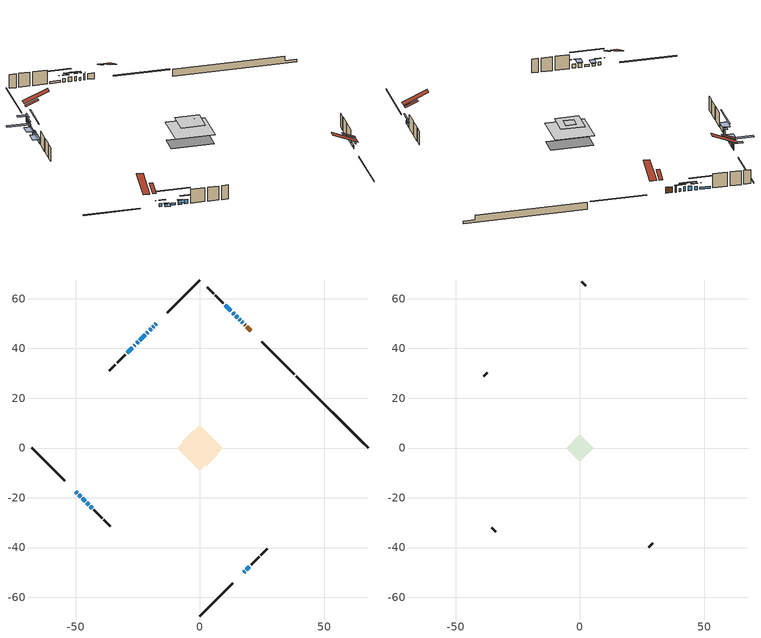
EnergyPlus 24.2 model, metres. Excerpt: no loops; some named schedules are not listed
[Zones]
conditioned space
 floor adiabatic (AdiabaticFloorConstruction): -9.14,0 0,9.14 9.14,0 0,-9.14 z3.36
 floor foundation (Slab1 construction): -7.22,2.72 -2.72,7.22 7.22,-2.72 2.72,-7.22 z-1.52
 wall outside (RimJoist1 construction): 0,-67.5 13.2,-54.3 / -67.5,0 -54.3,-13.2 / 0,67.5 -13.2,54.3 / 37.97,29.54 24.77,42.74 z0.92:1.22
 wall outside (AdiabaticWallConstruction 1): 20.4,47.1 18.88,48.63 / 18.22,49.28 17.93,49.58 z0.92:2.95
 wall outside (AdiabaticWallConstruction): -17.57,49.94 -18,49.5 z0.92:3; 17.57,-49.94 17.96,-49.54 / 17.27,50.23 16.87,50.63 z0.92:1.89; 16.22,51.28 15.82,51.68 / 15.17,52.34 14.38,53.13 / -27.16,40.34 -29.32,38.19 / -45.49,-22.02 -44.69,-22.81 / -44.04,-23.46 -43.25,-24.25 z0.92:2.39; -18.65,48.85 -19.02,48.49 / -24.77,42.74 -25.49,42.01 z0.92:2.75; -19.67,47.83 -20.28,47.22 / -49.94,-17.57 -49.33,-18.18 / 18.62,-48.89 19.84,-47.66 / 13.72,53.78 13.11,54.4 z0.92:2.04; -20.94,46.57 -21.3,46.2 / -26.14,41.36 -26.51,41 z0.92:2.24; 12.45,55.05 10.08,57.42 / -21.96,45.55 -24.11,43.39 / -48.67,-18.83 -47.88,-19.63 / -47.22,-20.28 -46.14,-21.36 z0.92:1.63
 wall outside (Wall1 construction): 20.5,-47.01 23.82,-43.68 / -42.59,-24.91 -39.27,-28.24 / -29.97,37.53 -33.3,34.2 / 9.42,58.08 6.1,61.41 z0.92:5.8
 wall outside (Wall2 construction): 24.48,-43.03 27.04,-40.47 / -38.61,-28.89 -36.05,-31.45 / -33.96,33.55 -36.51,30.99 / 5.44,62.06 2.88,64.62 z0.92:5.8
 wall foundation (FoundationWall1 construction): 38.62,28.88,-1.52 38.62,28.88,0.92 64.62,2.89,0.92 64.62,2.89,-0.65 67.5,0,-0.65 67.5,0,-1.52
 window (WindowConstruction 11): -17.57,49.94 -18,49.51 z0.92:3
 window (WindowConstruction 3): 17.57,-49.94 17.96,-49.54 z0.92:1.89
 window (WindowConstruction 4): 17.27,50.23 16.88,50.63 z0.92:1.89
 window (WindowConstruction 5): 16.22,51.29 15.82,51.68 z0.92:2.39
 window (WindowConstruction 6): 15.17,52.34 14.38,53.13 z0.92:2.39
 window (WindowConstruction 15): -18.66,48.85 -19.02,48.49 z0.92:2.75
 window (WindowConstruction 7): -19.67,47.83 -20.28,47.22 z0.92:2.04
 window (WindowConstruction 8): -49.94,-17.57 -49.33,-18.18 z0.92:2.04
 window (WindowConstruction 9): 18.62,-48.88 19.84,-47.66 z0.92:2.04
 window (WindowConstruction 12): -20.94,46.56 -21.3,46.2 z0.92:2.24
 window (WindowConstruction 10): 13.72,53.78 13.11,54.39 z0.92:2.04
 window (WindowConstruction 16): 12.45,55.05 10.08,57.42 z0.92:1.63
 window (WindowConstruction 17): -21.96,45.55 -24.11,43.39 z0.92:1.63
 window (WindowConstruction 18): -48.67,-18.83 -47.88,-19.63 z0.92:1.63
 window (WindowConstruction 19): -47.22,-20.28 -46.14,-21.36 z0.92:1.63
 window (WindowConstruction 13): -24.77,42.74 -25.49,42.02 z0.92:2.75
 window (WindowConstruction 14): -26.15,41.36 -26.51,41 z0.92:2.24
 window (WindowConstruction): -27.16,40.34 -29.32,38.19 z0.92:2.39
 window (WindowConstruction 1): -45.49,-22.02 -44.7,-22.81 z0.92:2.39
 window (WindowConstruction 2): -44.04,-23.46 -43.25,-24.25 z0.92:2.39
 door (Door): 20.4,47.1 18.88,48.63 z0.92:2.95
 door (Door 1): 18.22,49.28 17.93,49.58 z0.92:2.95
 ceiling adiabatic (AdiabaticFloorConstruction): 0,-9.14 9.14,0 0,9.14 -9.14,0 z3.36
 roof outside (Roof3 construction): 16.91,-50.59,5.8 13.93,-47.62,7.55 13.13,-48.42,7.55 16.1,-51.4,5.8; -50.59,-16.91,5.8 -47.62,-13.93,7.55 -48.42,-13.13,7.55 -51.4,-16.1,5.8; -16.91,50.59,5.8 -13.93,47.62,7.55 -13.13,48.42,7.55 -16.1,51.4,5.8; 21.06,46.45,5.8 18.08,43.47,7.55 18.88,42.66,7.55 21.86,45.64,5.8
attic - vented
 floor to conditioned space (Floor1 construction Reversed): -5.61,0 0,5.61 5.61,0 0,-5.61 z5.8
 floor to conditioned space (Floor2 construction Reversed): -2.42,0 0,2.42 2.42,0 0,-2.42 z5.8
 wall outside (Wall3 construction): 27.69,-39.81 29.26,-38.24 / -35.4,-32.11 -33.83,-33.68 / -37.17,30.33 -38.74,28.76 / 2.22,65.28 0.66,66.85 z0.92:5.8
 roof outside (Roof1 construction): 15.45,-52.06,5.8 9.58,-46.19,9.25 7.99,-47.78,9.25 13.86,-53.65,5.8; -52.06,-15.45,5.8 -46.19,-9.58,9.25 -47.78,-7.99,9.25 -53.65,-13.86,5.8; -15.45,52.06,5.8 -9.58,46.19,9.25 -7.99,47.78,9.25 -13.86,53.65,5.8; 22.52,44.98,5.8 16.65,39.12,9.25 18.24,37.53,9.25 24.11,43.4,5.8
shading: -18.21,49.29 -17.36,50.15 -19.51,52.3 -20.37,51.45 z3.3; 19.04,-48.47 16.49,-51.01 16.7,-51.22 19.25,-48.68 z3.41; 15.8,51.7 18.35,49.16 18.56,49.37 16.01,51.91 z3.41; 14.75,52.76 17.29,50.21 17.51,50.42 14.96,52.97 z3.91; 13.3,54.2 16.24,51.26 16.45,51.47 13.51,54.41 z3.91; -19.88,47.63 -17.79,49.71 -18,49.92 -20.09,47.84 z3.97; -21.14,46.36 -18.81,48.69 -19.02,48.9 -21.36,46.57 z3.26; -48.46,-19.04 -50.8,-16.71 -51.01,-16.92 -48.68,-19.25 z3.26; 20.7,-46.8 17.76,-49.75 17.97,-49.96 20.91,-47.01 z3.26; -21.51,45.99 -20.73,46.78 -26.33,52.37 -27.11,51.59 z2.54; 12.25,55.26 14.58,52.92 14.79,53.13 12.46,55.47 z3.26; 7.49,60.01 15.04,52.46 15.25,52.67 7.7,60.22 z5.29; -24.32,43.18 -21.74,45.76 -23.47,47.49 -26.05,44.91 z1.93; -47.67,-19.84 -48.88,-18.62 -50.61,-20.35 -49.39,-21.56 z1.93; -42.69,-24.81 -50.67,-16.83 -50.88,-17.04 -42.9,-25.02 z6.51; -28.94,38.56 -21.32,46.19 -21.53,46.4 -29.15,38.78 z7.63; -26.72,40.79 -25.93,41.57 -26.8,42.43 -27.58,41.65 z2.54; -29.53,37.98 -26.95,40.55 -28.68,42.28 -31.25,39.7 z2.69; -44.48,-23.02 -45.7,-21.81 -47.42,-23.53 -46.21,-24.75 z2.69; -42.17,-25.33 -45.11,-22.39 -45.33,-22.6 -42.39,-25.54 z3.91
[Building]
Building 1: Terrain=Suburbs
[Site:Location]
Quebec Intl AP_QC: Latitude {deg}=46.8; Longitude {deg}=-71.38; Time Zone {hr}=-5; Elevation {m}=74; Keep Site Location Information=Yes
[Site:GroundTemperature:Shallow]
0.0108218, -2.24938, -2.43038, -1.3578, 2.94801, 7.23376, 10.9493, 13.303, 13.5029, 11.5886, 7.96783, 3.81355
[Site:WaterMainsTemperature]
Calculation Method=Schedule; Temperature Schedule=mains temperature schedule
[Material] Roughness=Rough; Thermal Absorptance=0.9
Name | Thickness {m} | Conductivity {W/m-K} | Density {kg/m3} | Specific Heat {J/kg-K} | Solar Absorptance | Visible Absorptance
asphalt or fiberglass shingles | 0.00635 | 0.162714 | 1121.4 | 1465.45 | 0.4 | 0.4
ceiling loosefill ins | 0.254 | 0.0480833 | 16.02 | 1046.75 | 0.7 | 0.7
ceiling stud and cavity | 0.1397 | 0.182804 | 65.682 | 1177.47 | 0.7 | 0.7
ceiling stud and cavity 1 | 0.1397 | 0.184934 | 65.682 | 1177.47 | 0.7 | 0.7
concrete 4.0 in. | 0.1016 | 1.803125 | 2242.8 | 837.4 | 0.7 | 0.7
concrete 8.0 in. | 0.2032 | 1.803125 | 2242.8 | 837.4 | 0.7 | 0.7
door material | 0.04445 | 0.053851 | 512.64 | 1214.23 | 0.7 | 0.7
exterior vertical ins | 0.0633812 | 0.029427 | 32.04 | 1214.23 | 0.7 | 0.7
floor covering | 0.0127 | 0.0433444 | 54.468 | 1339.84 | 0.6 | 0.6
floor rigid ins; wall rigid ins 1 | 0.512978 | 0.029427 | 32.04 | 1214.23 | 0.7 | 0.7
floor stud and cavity | 0.1397 | 1.75129 | 37.0049 | 1207.88 | 0.7 | 0.7
furniture material conditioned space 1 | 0.1524 | 0.115458 | 640.8 | 1214.23 | 0.6 | 0.6
gypsum board | 0.0127 | 0.160291 | 801 | 837.4 | 0.6 | 0.6
gypsum board 1 | 0.0127 | 0.160291 | 801 | 837.4 | 0.7 | 0.7
osb sheathing 0.5 in. | 0.0127 | 0.115458 | 512.64 | 1214.23 | 0.7 | 0.7
osb sheathing 0.75 in. | 0.01905 | 0.115458 | 512.64 | 1214.23 | 0.7 | 0.7
osb sheathing 2.0 in. | 0.0508 | 0.115458 | 512.64 | 1214.23 | 0.7 | 0.7
rim joist rigid ins; wall rigid ins | 0.051816 | 0.029427 | 32.04 | 1214.23 | 0.7 | 0.7
rim joist stud and cavity | 0.0508 | 0.04374 | 125.044 | 1163.47 | 0.6 | 0.6
roof rigid ins | 0.103632 | 0.029427 | 32.04 | 1214.23 | 0.7 | 0.7
roof stud and cavity | 0.2032 | 0.320113 | 78.34581 | 1123.46 | 0.7 | 0.7
slab rigid ins | 0.0259096 | 0.029427 | 32.04 | 1214.23 | 0.7 | 0.7
wall stud and cavity | 0.1397 | 0.138947 | 139.0536 | 1170.24 | 0.7 | 0.7
wall stud and cavity 1 | 0.1397 | 0.147197 | 139.0536 | 1170.24 | 0.7 | 0.7
wall stud and cavity 2 | 0.0889 | 6.1454 | 50.32683 | 1063.81 | 0.6 | 0.6
wall stud and cavity 3 | 0.0889 | 0.380278 | 52.3479 | 1209.89 | 0.7 | 0.7
wall stud and cavity 4 | 0.0889 | 0.391764 | 83.0341 | 1211.67 | 0.7 | 0.7
wood siding | 0.0254 | 0.102417 | 544.68 | 1172.36 | 0.4 | 0.4
wood siding 1 | 0.00254 | 0.102417 | 544.68 | 1172.36 | 0.4 | 0.4
wood siding 2; wood siding 3; wood siding 4 | 0.0254 | 0.102417 | 544.68 | 1172.36 | 0.7 | 0.7
[WindowMaterial:SimpleGlazingSystem]
Name | U-Factor {W/m2-K} | Solar Heat Gain Coefficient
WindowMaterial | 1.839672 | 0.42
WindowMaterial 1 | 1.9061 | 0.4
WindowMaterial 2 | 2.15537 | 0.35
WindowMaterial 3 | 2.222937 | 0.33
WindowMaterial 4 | 2.03102 | 0.38
WindowMaterial 5 | 1.89759 | 0.42
WindowMaterial 6 | 2.00888 | 0.4
WindowMaterial 7 | 1.97822 | 0.41
WindowMaterial 8 | 2.22918 | 0.34
WindowMaterial 9 | 2.14117 | 0.36
[Construction]
AdiabaticFloorConstruction: floor stud and cavity, floor rigid ins, osb sheathing 0.75 in., floor covering
AdiabaticWallConstruction: wood siding 3, wall rigid ins 1, wall stud and cavity 3, gypsum board
AdiabaticWallConstruction 1: wood siding 4, wall rigid ins 1, wall stud and cavity 3, gypsum board
Door; Door 1: door material
Floor1 construction Reversed: gypsum board, ceiling stud and cavity, ceiling loosefill ins
Floor2 construction Reversed: gypsum board, ceiling stud and cavity 1, ceiling loosefill ins
FoundationWall1 construction: concrete 8.0 in., gypsum board 1
furniture construction conditioned space 1: furniture material conditioned space 1
PartitionWallConstruction: gypsum board, wall stud and cavity 4, gypsum board
RimJoist1 construction: wood siding 2, rim joist rigid ins, osb sheathing 2.0 in., rim joist stud and cavity
Roof1 construction: asphalt or fiberglass shingles
Roof3 construction: asphalt or fiberglass shingles, roof rigid ins, osb sheathing 0.75 in., roof stud and cavity, gypsum board
Slab1 construction: slab rigid ins, concrete 4.0 in.
Wall1 construction: wood siding, wall rigid ins, osb sheathing 0.5 in., wall stud and cavity, gypsum board
Wall2 construction: wood siding, wall rigid ins, osb sheathing 0.5 in., wall stud and cavity 1, gypsum board
Wall3 construction: wood siding 1, wall stud and cavity 2
WindowConstruction: WindowMaterial
WindowConstruction 1; WindowConstruction 6: WindowMaterial 1
WindowConstruction 10; WindowConstruction 7; WindowConstruction 8; WindowConstruction 9: WindowMaterial 4
WindowConstruction 11: WindowMaterial 5
WindowConstruction 12; WindowConstruction 14: WindowMaterial 6
WindowConstruction 13; WindowConstruction 15: WindowMaterial 7
WindowConstruction 16; WindowConstruction 18: WindowMaterial 8
WindowConstruction 17; WindowConstruction 19: WindowMaterial 9
WindowConstruction 2; WindowConstruction 5: WindowMaterial 2
WindowConstruction 3; WindowConstruction 4: WindowMaterial 3
[Zone] Multiplier=1; Part of Total Floor Area=Yes
Name | Volume {m3}
attic - vented | 41.3115
conditioned space | 645.9
[Space]
Name | Zone | Volume {m3}
attic - vented 1 | attic - vented | 41.3115
conditioned space 1 | conditioned space | 645.9
[ZoneInfiltration:EffectiveLeakageArea]
infil attic - vented 1: Zone or Space=attic - vented 1; Schedule=Always On Discrete; Effective Air Leakage Area {cm2}=2754.83; Stack Coefficient=0.000579577; Wind Coefficient=1.62658e-05
[ZoneMixing]
whole house fan mix: Zone or Space=attic - vented; Schedule=Always On Continuous; Design Flow Rate Calculation Method=Flow/Zone; Design Flow Rate {m3/s}=0; Source Zone or Space=conditioned space
[SurfaceProperty:ExposedFoundationPerimeter]
Slab1: Exposed Perimeter Calculation Method=TotalExposedPerimeter; Total Exposed Perimeter {m}=40.843
[InternalMass] Zone or ZoneList=conditioned space; Space or SpaceList=conditioned space 1
Name | Construction | Surface Area {m2}
furniture mass conditioned space 1 | furniture construction conditioned space 1 | 102.68
partition wall mass | PartitionWallConstruction | 256.7
[Lights]
interior lighting: Zone or ZoneList or Space or SpaceList=conditioned space 1; Schedule=interior lighting schedule; Design Level Calculation Method=LightingLevel; Lighting Level {W}=343.2; Return Air Fraction=0; Fraction Radiant=0.6; Fraction Visible=0.2; Fraction Replaceable=1
[People]
occupants: Zone or ZoneList or Space or SpaceList=conditioned space 1; Number of People Schedule=occupants schedule; Number of People Calculation Method=People; Number of People=3; Fraction Radiant=0.314171; Sensible Heat Fraction=0.56303; Activity Level Schedule=occupants activity schedule; Carbon Dioxide Generation Rate {m3/s-W}=0; Enable ASHRAE 55 Comfort Warnings=No; Mean Radiant Temperature Calculation Type=EnclosureAveraged
[ElectricEquipment] Zone or ZoneList or Space or SpaceList=conditioned space 1; Design Level Calculation Method=EquipmentLevel
Name | Schedule | Design Level {W} | Fraction Latent | Fraction Radiant | Fraction Lost
clothes dryer | clothes dryer schedule | 140.772 | 0.015 | 0.081 | 0.85
clothes washer | clothes washer schedule | 32.1985 | 0.03 | 0.162 | 0.7
cooking range | cooking range schedule | 215.147 | 0.08 | 0.432 | 0.2
dishwasher | dishwasher schedule | 66.8632 | 0.3 | 0.18 | 0.4
fridge | fridge schedule | 72.9452 | 0 | 0.6 | 0
mech vent house fan | mech vent house fan schedule | 20.8667 | 0 | 0 | 0.522764
mech vent house fan cfis | mech vent house fan cfis schedule | 0 | 0 | 0 | 0
mech vent range fan 0 | mech vent range fan 0 schedule | 57 | 0 | 0 | 1
misc plug loads | misc plug loads schedule | 494.7 | 0.045 | 0.513 | 0.1
whole house fan | Always On Discrete | 0 | 0 | 0 | 1
[OtherEquipment] Zone or ZoneList or Space or SpaceList=conditioned space 1; Design Level Calculation Method=EquipmentLevel
Name | Fuel Type | Schedule | Design Level {W} | Fraction Latent | Fraction Radiant | Fraction Lost
clothes dryer 1 | Electricity | clothes dryer schedule | 0 | 0.015 | 0.081 | 0.85
cooking range 1 | Electricity | cooking range schedule | 0 | 0.08 | 0.432 | 0.2
general water use latent | None | general water use schedule | 62.594 | 1 | 0 | 0
general water use sensible | None | general water use schedule | -61.6891 | 0 | 0.6 | 0
mech vent house fan latent load | None | Always On Discrete | 0 | 1 | 0 | 0
mech vent house fan sensible load | None | Always On Discrete | 0 | 0 | 0 | 0
water heater energy adjustment1 | Electricity | Always On Discrete | 0.01 | 0 | 0 | 1
[ZoneInfiltration:DesignFlowRate] Zone or ZoneList or Space or SpaceList=conditioned space 1; Schedule=Always On Discrete; Design Flow Rate Calculation Method=Flow/Zone; Design Flow Rate {m3/s}=0
infil flow; natural vent flow; whole house fan flow
[Foundation:Kiva]
Foundation Kiva 1: Initial Indoor Air Temperature {C}=18; Wall Height Above Grade {m}=0.919978; Wall Depth Below Slab {m}=0.2032; Custom Block Material Name 1=exterior vertical ins; Custom Block Depth 1 {m}=2.43998; Custom Block X Position 1 {m}=0.2159; Custom Block Z Position 1 {m}=0
[Foundation:Kiva:Settings]
Soil Conductivity {W/m-K}=0.849921; Soil Density {kg/m3}=1842.3; Soil Specific Heat {J/kg-K}=418.7; Ground Solar Absorptivity=0.9; Ground Thermal Absorptivity=0.9; Ground Surface Roughness {m}=0.03; Far-Field Width {m}=40; Deep-Ground Boundary Condition=ZeroFlux; Deep-Ground Depth {m}=40; Minimum Cell Dimension {m}=0.2; Maximum Cell Growth Coefficient=3; Simulation Timestep=Timestep
[Exterior:Lights]
exterior lighting: Schedule=exterior lighting schedule; Design Level {W}=75.6
[Schedule:Constant]
Name | Hourly Value
Always On Continuous; mech vent house fan schedule; mech vent house fan cfis schedule; Always On Discrete | 1
occupants activity schedule | 117.228
fridge schedule | 0
[Schedule:Week:Daily]
interior lighting schedule Week Rule - Jan1-Jan27: interior lighting schedule day, interior lighting schedule day, interior lighting schedule day, interior lighting schedule day, interior lighting schedule day, interior lighting schedule day, interior lighting schedule day, interior lighting schedule default day, interior lighting schedule default day, interior lighting schedule default day, interior lighting schedule default day, interior lighting schedule default day
interior lighting schedule Week Rule - Jan28-Feb3: interior lighting schedule day, interior lighting schedule day, interior lighting schedule day, interior lighting schedule day, interior lighting schedule day 1, interior lighting schedule day 1, interior lighting schedule day 1, interior lighting schedule default day, interior lighting schedule default day, interior lighting schedule default day, interior lighting schedule default day, interior lighting schedule default day
interior lighting schedule Week Rule - Feb4-Feb24: interior lighting schedule day 1, interior lighting schedule day 1, interior lighting schedule day 1, interior lighting schedule day 1, interior lighting schedule day 1, interior lighting schedule day 1, interior lighting schedule day 1, interior lighting schedule default day, interior lighting schedule default day, interior lighting schedule default day, interior lighting schedule default day, interior lighting schedule default day
interior lighting schedule Week Rule - Feb25-Mar3: interior lighting schedule day 1, interior lighting schedule day 1, interior lighting schedule day 1, interior lighting schedule day 1, interior lighting schedule day 2, interior lighting schedule day 2, interior lighting schedule day 2, interior lighting schedule default day, interior lighting schedule default day, interior lighting schedule default day, interior lighting schedule default day, interior lighting schedule default day
interior lighting schedule Week Rule - Mar4-Mar31: interior lighting schedule day 2, interior lighting schedule day 2, interior lighting schedule day 2, interior lighting schedule day 2, interior lighting schedule day 2, interior lighting schedule day 2, interior lighting schedule day 2, interior lighting schedule default day, interior lighting schedule default day, interior lighting schedule default day, interior lighting schedule default day, interior lighting schedule default day
interior lighting schedule Week Rule - Apr1-Apr28: interior lighting schedule day 3, interior lighting schedule day 3, interior lighting schedule day 3, interior lighting schedule day 3, interior lighting schedule day 3, interior lighting schedule day 3, interior lighting schedule day 3, interior lighting schedule default day, interior lighting schedule default day, interior lighting schedule default day, interior lighting schedule default day, interior lighting schedule default day
interior lighting schedule Week Rule - Apr29-May5: interior lighting schedule day 3, interior lighting schedule day 3, interior lighting schedule day 4, interior lighting schedule day 4, interior lighting schedule day 4, interior lighting schedule day 4, interior lighting schedule day 4, interior lighting schedule default day, interior lighting schedule default day, interior lighting schedule default day, interior lighting schedule default day, interior lighting schedule default day
interior lighting schedule Week Rule - May6-May26: interior lighting schedule day 4, interior lighting schedule day 4, interior lighting schedule day 4, interior lighting schedule day 4, interior lighting schedule day 4, interior lighting schedule day 4, interior lighting schedule day 4, interior lighting schedule default day, interior lighting schedule default day, interior lighting schedule default day, interior lighting schedule default day, interior lighting schedule default day
interior lighting schedule Week Rule - May27-Jun2: interior lighting schedule day 4, interior lighting schedule day 4, interior lighting schedule day 4, interior lighting schedule day 4, interior lighting schedule day 4, interior lighting schedule day 5, interior lighting schedule day 5, interior lighting schedule default day, interior lighting schedule default day, interior lighting schedule default day, interior lighting schedule default day, interior lighting schedule default day
interior lighting schedule Week Rule - Jun3-Jun30: interior lighting schedule day 5, interior lighting schedule day 5, interior lighting schedule day 5, interior lighting schedule day 5, interior lighting schedule day 5, interior lighting schedule day 5, interior lighting schedule day 5, interior lighting schedule default day, interior lighting schedule default day, interior lighting schedule default day, interior lighting schedule default day, interior lighting schedule default day
interior lighting schedule Week Rule - Jul1-Jul28: interior lighting schedule day 6, interior lighting schedule day 6, interior lighting schedule day 6, interior lighting schedule day 6, interior lighting schedule day 6, interior lighting schedule day 6, interior lighting schedule day 6, interior lighting schedule default day, interior lighting schedule default day, interior lighting schedule default day, interior lighting schedule default day, interior lighting schedule default day
interior lighting schedule Week Rule - Jul29-Aug4: interior lighting schedule day 6, interior lighting schedule day 6, interior lighting schedule day 6, interior lighting schedule day 7, interior lighting schedule day 7, interior lighting schedule day 7, interior lighting schedule day 7, interior lighting schedule default day, interior lighting schedule default day, interior lighting schedule default day, interior lighting schedule default day, interior lighting schedule default day
interior lighting schedule Week Rule - Aug5-Aug25: interior lighting schedule day 7, interior lighting schedule day 7, interior lighting schedule day 7, interior lighting schedule day 7, interior lighting schedule day 7, interior lighting schedule day 7, interior lighting schedule day 7, interior lighting schedule default day, interior lighting schedule default day, interior lighting schedule default day, interior lighting schedule default day, interior lighting schedule default day
interior lighting schedule Week Rule - Aug26-Sep1: interior lighting schedule day 7, interior lighting schedule day 7, interior lighting schedule day 7, interior lighting schedule day 7, interior lighting schedule day 7, interior lighting schedule day 7, interior lighting schedule day 8, interior lighting schedule default day, interior lighting schedule default day, interior lighting schedule default day, interior lighting schedule default day, interior lighting schedule default day
interior lighting schedule Week Rule - Sep2-Sep29: interior lighting schedule day 8, interior lighting schedule day 8, interior lighting schedule day 8, interior lighting schedule day 8, interior lighting schedule day 8, interior lighting schedule day 8, interior lighting schedule day 8, interior lighting schedule default day, interior lighting schedule default day, interior lighting schedule default day, interior lighting schedule default day, interior lighting schedule default day
interior lighting schedule Week Rule - Sep30-Oct6: interior lighting schedule day 8, interior lighting schedule day 9, interior lighting schedule day 9, interior lighting schedule day 9, interior lighting schedule day 9, interior lighting schedule day 9, interior lighting schedule day 9, interior lighting schedule default day, interior lighting schedule default day, interior lighting schedule default day, interior lighting schedule default day, interior lighting schedule default day
interior lighting schedule Week Rule - Oct7-Oct27: interior lighting schedule day 9, interior lighting schedule day 9, interior lighting schedule day 9, interior lighting schedule day 9, interior lighting schedule day 9, interior lighting schedule day 9, interior lighting schedule day 9, interior lighting schedule default day, interior lighting schedule default day, interior lighting schedule default day, interior lighting schedule default day, interior lighting schedule default day
interior lighting schedule Week Rule - Oct28-Nov3: interior lighting schedule day 9, interior lighting schedule day 9, interior lighting schedule day 9, interior lighting schedule day 9, interior lighting schedule day 10, interior lighting schedule day 10, interior lighting schedule day 10, interior lighting schedule default day, interior lighting schedule default day, interior lighting schedule default day, interior lighting schedule default day, interior lighting schedule default day
interior lighting schedule Week Rule - Nov4-Nov24: interior lighting schedule day 10, interior lighting schedule day 10, interior lighting schedule day 10, interior lighting schedule day 10, interior lighting schedule day 10, interior lighting schedule day 10, interior lighting schedule day 10, interior lighting schedule default day, interior lighting schedule default day, interior lighting schedule default day, interior lighting schedule default day, interior lighting schedule default day
interior lighting schedule Week Rule - Nov25-Dec1: interior lighting schedule day 10, interior lighting schedule day 10, interior lighting schedule day 10, interior lighting schedule day 10, interior lighting schedule day 10, interior lighting schedule day 10, interior lighting schedule day 11, interior lighting schedule default day, interior lighting schedule default day, interior lighting schedule default day, interior lighting schedule default day, interior lighting schedule default day
interior lighting schedule Week Rule - Dec2-Dec31: interior lighting schedule day 11, interior lighting schedule day 11, interior lighting schedule day 11, interior lighting schedule day 11, interior lighting schedule day 11, interior lighting schedule day 11, interior lighting schedule day 11, interior lighting schedule default day, interior lighting schedule default day, interior lighting schedule default day, interior lighting schedule default day, interior lighting schedule default day
occupants schedule Week Rule - Jan1-Dec31: occupants schedule day, occupants schedule day, occupants schedule day, occupants schedule day, occupants schedule day, occupants schedule day, occupants schedule day, occupants schedule default day, occupants schedule default day, occupants schedule default day, occupants schedule default day, occupants schedule default day
clothes dryer schedule Week Rule - Jan1-Dec31: clothes dryer schedule day, clothes dryer schedule day, clothes dryer schedule day, clothes dryer schedule day, clothes dryer schedule day, clothes dryer schedule day, clothes dryer schedule day, clothes dryer schedule default day, clothes dryer schedule default day, clothes dryer schedule default day, clothes dryer schedule default day, clothes dryer schedule default day
clothes washer schedule Week Rule - Jan1-Dec31: clothes washer schedule day, clothes washer schedule day, clothes washer schedule day, clothes washer schedule day, clothes washer schedule day, clothes washer schedule day, clothes washer schedule day, clothes washer schedule default day, clothes washer schedule default day, clothes washer schedule default day, clothes washer schedule default day, clothes washer schedule default day
cooking range schedule Week Rule - Jan1-Dec31: cooking range schedule day, cooking range schedule day, cooking range schedule day, cooking range schedule day, cooking range schedule day, cooking range schedule day, cooking range schedule day, cooking range schedule default day, cooking range schedule default day, cooking range schedule default day, cooking range schedule default day, cooking range schedule default day
dishwasher schedule Week Rule - Jan1-Dec31: dishwasher schedule day, dishwasher schedule day, dishwasher schedule day, dishwasher schedule day, dishwasher schedule day, dishwasher schedule day, dishwasher schedule day, dishwasher schedule default day, dishwasher schedule default day, dishwasher schedule default day, dishwasher schedule default day, dishwasher schedule default day
mech vent range fan 0 schedule Week Rule - Jan1-Dec31: mech vent range fan 0 schedule day, mech vent range fan 0 schedule day, mech vent range fan 0 schedule day, mech vent range fan 0 schedule day, mech vent range fan 0 schedule day, mech vent range fan 0 schedule day, mech vent range fan 0 schedule day, mech vent range fan 0 schedule default day, mech vent range fan 0 schedule default day, mech vent range fan 0 schedule default day, mech vent range fan 0 schedule default day, mech vent range fan 0 schedule default day
misc plug loads schedule Week Rule - Jan1-Dec31: misc plug loads schedule day, misc plug loads schedule day, misc plug loads schedule day, misc plug loads schedule day, misc plug loads schedule day, misc plug loads schedule day, misc plug loads schedule day, misc plug loads schedule default day, misc plug loads schedule default day, misc plug loads schedule default day, misc plug loads schedule default day, misc plug loads schedule default day
general water use schedule Week Rule - Jan1-Dec31: general water use schedule day, general water use schedule day, general water use schedule day, general water use schedule day, general water use schedule day, general water use schedule day, general water use schedule day, general water use schedule default day, general water use schedule default day, general water use schedule default day, general water use schedule default day, general water use schedule default day
exterior lighting schedule Week Rule - Jan1-Jan27: exterior lighting schedule day, exterior lighting schedule day, exterior lighting schedule day, exterior lighting schedule day, exterior lighting schedule day, exterior lighting schedule day, exterior lighting schedule day, exterior lighting schedule default day, exterior lighting schedule default day, exterior lighting schedule default day, exterior lighting schedule default day, exterior lighting schedule default day
exterior lighting schedule Week Rule - Jan28-Feb3: exterior lighting schedule day, exterior lighting schedule day, exterior lighting schedule day, exterior lighting schedule day, exterior lighting schedule day 1, exterior lighting schedule day 1, exterior lighting schedule day 1, exterior lighting schedule default day, exterior lighting schedule default day, exterior lighting schedule default day, exterior lighting schedule default day, exterior lighting schedule default day
exterior lighting schedule Week Rule - Feb4-Feb24: exterior lighting schedule day 1, exterior lighting schedule day 1, exterior lighting schedule day 1, exterior lighting schedule day 1, exterior lighting schedule day 1, exterior lighting schedule day 1, exterior lighting schedule day 1, exterior lighting schedule default day, exterior lighting schedule default day, exterior lighting schedule default day, exterior lighting schedule default day, exterior lighting schedule default day
exterior lighting schedule Week Rule - Feb25-Mar3: exterior lighting schedule day 1, exterior lighting schedule day 1, exterior lighting schedule day 1, exterior lighting schedule day 1, exterior lighting schedule day 2, exterior lighting schedule day 2, exterior lighting schedule day 2, exterior lighting schedule default day, exterior lighting schedule default day, exterior lighting schedule default day, exterior lighting schedule default day, exterior lighting schedule default day
exterior lighting schedule Week Rule - Mar4-Mar31: exterior lighting schedule day 2, exterior lighting schedule day 2, exterior lighting schedule day 2, exterior lighting schedule day 2, exterior lighting schedule day 2, exterior lighting schedule day 2, exterior lighting schedule day 2, exterior lighting schedule default day, exterior lighting schedule default day, exterior lighting schedule default day, exterior lighting schedule default day, exterior lighting schedule default day
exterior lighting schedule Week Rule - Apr1-Apr28: exterior lighting schedule day 3, exterior lighting schedule day 3, exterior lighting schedule day 3, exterior lighting schedule day 3, exterior lighting schedule day 3, exterior lighting schedule day 3, exterior lighting schedule day 3, exterior lighting schedule default day, exterior lighting schedule default day, exterior lighting schedule default day, exterior lighting schedule default day, exterior lighting schedule default day
exterior lighting schedule Week Rule - Apr29-May5: exterior lighting schedule day 3, exterior lighting schedule day 3, exterior lighting schedule day 4, exterior lighting schedule day 4, exterior lighting schedule day 4, exterior lighting schedule day 4, exterior lighting schedule day 4, exterior lighting schedule default day, exterior lighting schedule default day, exterior lighting schedule default day, exterior lighting schedule default day, exterior lighting schedule default day
exterior lighting schedule Week Rule - May6-May26: exterior lighting schedule day 4, exterior lighting schedule day 4, exterior lighting schedule day 4, exterior lighting schedule day 4, exterior lighting schedule day 4, exterior lighting schedule day 4, exterior lighting schedule day 4, exterior lighting schedule default day, exterior lighting schedule default day, exterior lighting schedule default day, exterior lighting schedule default day, exterior lighting schedule default day
exterior lighting schedule Week Rule - May27-Jun2: exterior lighting schedule day 4, exterior lighting schedule day 4, exterior lighting schedule day 4, exterior lighting schedule day 4, exterior lighting schedule day 4, exterior lighting schedule day 5, exterior lighting schedule day 5, exterior lighting schedule default day, exterior lighting schedule default day, exterior lighting schedule default day, exterior lighting schedule default day, exterior lighting schedule default day
exterior lighting schedule Week Rule - Jun3-Jun30: exterior lighting schedule day 5, exterior lighting schedule day 5, exterior lighting schedule day 5, exterior lighting schedule day 5, exterior lighting schedule day 5, exterior lighting schedule day 5, exterior lighting schedule day 5, exterior lighting schedule default day, exterior lighting schedule default day, exterior lighting schedule default day, exterior lighting schedule default day, exterior lighting schedule default day
exterior lighting schedule Week Rule - Jul1-Jul28: exterior lighting schedule day 6, exterior lighting schedule day 6, exterior lighting schedule day 6, exterior lighting schedule day 6, exterior lighting schedule day 6, exterior lighting schedule day 6, exterior lighting schedule day 6, exterior lighting schedule default day, exterior lighting schedule default day, exterior lighting schedule default day, exterior lighting schedule default day, exterior lighting schedule default day
[Schedule:Year]
interior lighting schedule: interior lighting schedule Week Rule - Jan1-Jan27, 1, 1, 1, 27, interior lighting schedule Week Rule - Jan28-Feb3, 1, 28, 2, 3, interior lighting schedule Week Rule - Feb4-Feb24, 2, 4, 2, 24, interior lighting schedule Week Rule - Feb25-Mar3, 2, 25, 3, 3, interior lighting schedule Week Rule - Mar4-Mar31, 3, 4, 3, 31, interior lighting schedule Week Rule - Apr1-Apr28, 4, 1, 4, 28, interior lighting schedule Week Rule - Apr29-May5, 4, 29, 5, 5, interior lighting schedule Week Rule - May6-May26, 5, 6, 5, 26, interior lighting schedule Week Rule - May27-Jun2, 5, 27, 6, 2, interior lighting schedule Week Rule - Jun3-Jun30, 6, 3, 6, 30, interior lighting schedule Week Rule - Jul1-Jul28, 7, 1, 7, 28, interior lighting schedule Week Rule - Jul29-Aug4, 7, 29, 8, 4, interior lighting schedule Week Rule - Aug5-Aug25, 8, 5, 8, 25, interior lighting schedule Week Rule - Aug26-Sep1, 8, 26, 9, 1, interior lighting schedule Week Rule - Sep2-Sep29, 9, 2, 9, 29, interior lighting schedule Week Rule - Sep30-Oct6, 9, 30, 10, 6, interior lighting schedule Week Rule - Oct7-Oct27, 10, 7, 10, 27, interior lighting schedule Week Rule - Oct28-Nov3, 10, 28, 11, 3, interior lighting schedule Week Rule - Nov4-Nov24, 11, 4, 11, 24, interior lighting schedule Week Rule - Nov25-Dec1, 11, 25, 12, 1, interior lighting schedule Week Rule - Dec2-Dec31, 12, 2, 12, 31
occupants schedule: occupants schedule Week Rule - Jan1-Dec31, 1, 1, 12, 31
clothes dryer schedule: clothes dryer schedule Week Rule - Jan1-Dec31, 1, 1, 12, 31
clothes washer schedule: clothes washer schedule Week Rule - Jan1-Dec31, 1, 1, 12, 31
cooking range schedule: cooking range schedule Week Rule - Jan1-Dec31, 1, 1, 12, 31
dishwasher schedule: dishwasher schedule Week Rule - Jan1-Dec31, 1, 1, 12, 31
mech vent range fan 0 schedule: mech vent range fan 0 schedule Week Rule - Jan1-Dec31, 1, 1, 12, 31
misc plug loads schedule: misc plug loads schedule Week Rule - Jan1-Dec31, 1, 1, 12, 31
general water use schedule: general water use schedule Week Rule - Jan1-Dec31, 1, 1, 12, 31
exterior lighting schedule: exterior lighting schedule Week Rule - Jan1-Jan27, 1, 1, 1, 27, exterior lighting schedule Week Rule - Jan28-Feb3, 1, 28, 2, 3, exterior lighting schedule Week Rule - Feb4-Feb24, 2, 4, 2, 24, exterior lighting schedule Week Rule - Feb25-Mar3, 2, 25, 3, 3, exterior lighting schedule Week Rule - Mar4-Mar31, 3, 4, 3, 31, exterior lighting schedule Week Rule - Apr1-Apr28, 4, 1, 4, 28, exterior lighting schedule Week Rule - Apr29-May5, 4, 29, 5, 5, exterior lighting schedule Week Rule - May6-May26, 5, 6, 5, 26, exterior lighting schedule Week Rule - May27-Jun2, 5, 27, 6, 2, exterior lighting schedule Week Rule - Jun3-Jun30, 6, 3, 6, 30, exterior lighting schedule Week Rule - Jul1-Jul28, 7, 1, 7, 28, exterior lighting schedule Week Rule - Jul29-Aug4, 7, 29, 8, 4, exterior lighting schedule Week Rule - Aug5-Aug25, 8, 5, 8, 25, exterior lighting schedule Week Rule - Aug26-Sep1, 8, 26, 9, 1, exterior lighting schedule Week Rule - Sep2-Sep29, 9, 2, 9, 29, exterior lighting schedule Week Rule - Sep30-Oct6, 9, 30, 10, 6, exterior lighting schedule Week Rule - Oct7-Oct27, 10, 7, 10, 27, exterior lighting schedule Week Rule - Oct28-Nov3, 10, 28, 11, 3, exterior lighting schedule Week Rule - Nov4-Nov24, 11, 4, 11, 24, exterior lighting schedule Week Rule - Nov25-Dec1, 11, 25, 12, 1, exterior lighting schedule Week Rule - Dec2-Dec31, 12, 2, 12, 31
[Schedule:Compact]
mains temperature schedule: Through: 01/01, For: AllDays, Until: 24:00, 5.175, Through: 01/02, For: AllDays, Until: 24:00, 5.10167, Through: 01/03, For: AllDays, Until: 24:00, 5.02889, Through: 01/04, For: AllDays, Until: 24:00, 4.95778, Through: 01/05, For: AllDays, Until: 24:00, 4.88778, Through: 01/06, For: AllDays, Until: 24:00, 4.81833, Through: 01/07, For: AllDays, Until: 24:00, 4.75056, Through: 01/08, For: AllDays, Until: 24:00, 4.68389, Through: 01/09, For: AllDays, Until: 24:00, 4.61833, Through: 01/10, For: AllDays, Until: 24:00, 4.55389, Through: 01/11, For: AllDays, Until: 24:00, 4.49056, Through: 01/12, For: AllDays, Until: 24:00, 4.42889, Through: 01/13, For: AllDays, Until: 24:00, 4.36778, Through: 01/14, For: AllDays, Until: 24:00, 4.30889, Through: 01/15, For: AllDays, Until: 24:00, 4.25056, Through: 01/16, For: AllDays, Until: 24:00, 4.19389, Through: 01/17, For: AllDays, Until: 24:00, 4.13833, Through: 01/18, For: AllDays, Until: 24:00, 4.08444, Through: 01/19, For: AllDays, Until: 24:00, 4.03167, Through: 01/20, For: AllDays, Until: 24:00, 3.98056, Through: 01/21, For: AllDays, Until: 24:00, 3.93056, Through: 01/22, For: AllDays, Until: 24:00, 3.88222, Through: 01/23, For: AllDays, Until: 24:00, 3.835, Through: 01/24, For: AllDays, Until: 24:00, 3.78944, Through: 01/25, For: AllDays, Until: 24:00, 3.74556, Through: 01/26, For: AllDays, Until: 24:00, 3.70278, Through: 01/27, For: AllDays, Until: 24:00, 3.66167, Through: 01/28, For: AllDays, Until: 24:00, 3.62167, Through: 01/29, For: AllDays, Until: 24:00, 3.58389, Through: 01/30, For: AllDays, Until: 24:00, 3.54722, Through: 01/31, For: AllDays, Until: 24:00, 3.51167, Through: 02/01, For: AllDays, Until: 24:00, 3.47833, Through: 02/02, For: AllDays, Until: 24:00, 3.44611, Through: 02/03, For: AllDays, Until: 24:00, 3.41556, Through: 02/04, For: AllDays, Until: 24:00, 3.38667, Through: 02/05, For: AllDays, Until: 24:00, 3.35944, Through: 02/06, For: AllDays, Until: 24:00, 3.33389, Through: 02/07, For: AllDays, Until: 24:00, 3.30944, Through: 02/08, For: AllDays, Until: 24:00, 3.28667, Through: 02/09, For: AllDays, Until: 24:00, 3.26611, Through: 02/10, For: AllDays, Until: 24:00, 3.24667, Through: 02/11, For: AllDays, Until: 24:00, 3.22889, Through: 02/12, For: AllDays, Until: 24:00, 3.21278, Through: 02/13, For: AllDays, Until: 24:00, 3.19833, Through: 02/14, For: AllDays, Until: 24:00, 3.18556, Through: 02/15, For: AllDays, Until: 24:00, 3.17389, Through: 02/16, For: AllDays, Until: 24:00, 3.16444, Through: 02/17, For: AllDays, Until: 24:00, 3.15667, Through: 02/18, For: AllDays, Until: 24:00, 3.15056, Through: 02/19, For: AllDays, Until: 24:00, 3.14556, Through: 02/20, For: AllDays, Until: 24:00, 3.14278, Through: 02/21, For: AllDays, Until: 24:00, 3.14111, Through: 02/22, For: AllDays, Until: 24:00, 3.14167, Through: 02/23, For: AllDays, Until: 24:00, 3.14333, Through: 02/24, For: AllDays, Until: 24:00, 3.14722, Through: 02/25, For: AllDays, Until: 24:00, 3.15222, Through: 02/26, For: AllDays, Until: 24:00, 3.15944, Through: 02/27, For: AllDays, Until: 24:00, 3.16778, Through: 02/28, For: AllDays, Until: 24:00, 3.17778, Through: 03/01, For: AllDays, Until: 24:00, 3.18944, Through: 03/02, For: AllDays, Until: 24:00, 3.20333, Through: 03/03, For: AllDays, Until: 24:00, 3.21833, Through: 03/04, For: AllDays, Until: 24:00, 3.235, Through: 03/05, For: AllDays, Until: 24:00, 3.25333, Through: 03/06, For: AllDays, Until: 24:00, 3.27333, Through: 03/07, For: AllDays, Until: 24:00, 3.29444, Through: 03/08, For: AllDays, Until: 24:00, 3.31778, Through: 03/09, For: AllDays, Until: 24:00, 3.34222, Through: 03/10, For: AllDays, Until: 24:00, 3.36889, Through: 03/11, For: AllDays, Until: 24:00, 3.39667, Through: 03/12, For: AllDays, Until: 24:00, 3.42611, Through: 03/13, For: AllDays, Until: 24:00, 3.45722, Through: 03/14, For: AllDays, Until: 24:00, 3.49, Through: 03/15, For: AllDays, Until: 24:00, 3.52389, Through: 03/16, For: AllDays, Until: 24:00, 3.55944, Through: 03/17, For: AllDays, Until: 24:00, 3.59667, Through: 03/18, For: AllDays, Until: 24:00, 3.63556, Through: 03/19, For: AllDays, Until: 24:00, 3.67556, Through: 03/20, For: AllDays, Until: 24:00, 3.71722, Through: 03/21, For: AllDays, Until: 24:00, 3.76056, Through: 03/22, For: AllDays, Until: 24:00, 3.80556, Through: 03/23, For: AllDays, Until: 24:00, 3.85111, Through: 03/24, For: AllDays, Until: 24:00, 3.89889, Through: 03/25, For: AllDays, Until: 24:00, 3.94778, Through: 03/26, For: AllDays, Until: 24:00, 3.99833, Through: 03/27, For: AllDays, Until: 24:00, 4.05, Through: 03/28, For: AllDays, Until: 24:00, 4.10333, Through: 03/29, For: AllDays, Until: 24:00, 4.15778, Through: 03/30, For: AllDays, Until: 24:00, 4.21333, Through: 03/31, For: AllDays, Until: 24:00, 4.27056, Through: 04/01, For: AllDays, Until: 24:00, 4.32944, Through: 04/02, For: AllDays, Until: 24:00, 4.38889, Through: 04/03, For: AllDays, Until: 24:00, 4.45, Through: 04/04, For: AllDays, Until: 24:00, 4.51222, Through: 04/05, For: AllDays, Until: 24:00, 4.57611, Through: 04/06, For: AllDays, Until: 24:00, 4.64056, Through: 04/07, For: AllDays, Until: 24:00, 4.70667, Through: 04/08, For: AllDays, Until: 24:00, 4.77389, Through: 04/09, For: AllDays, Until: 24:00, 4.84222, Through: 04/10, For: AllDays, Until: 24:00, 4.91167, Through: 04/11, For: AllDays, Until: 24:00, 4.98278, Through: 04/12, For: AllDays, Until: 24:00, 5.05444, Through: 04/13, For: AllDays, Until: 24:00, 5.12722, Through: 04/14, For: AllDays, Until: 24:00, 5.20111, Through: 04/15, For: AllDays, Until: 24:00, 5.27611, Through: 04/16, For: AllDays, Until: 24:00, 5.35167, Through: 04/17, For: AllDays, Until: 24:00, 5.42889, Through: 04/18, For: AllDays, Until: 24:00, 5.50667, Through: 04/19, For: AllDays, Until: 24:00, 5.58556, Through: 04/20, For: AllDays, Until: 24:00, 5.665, Through: 04/21, For: AllDays, Until: 24:00, 5.74611, Through: 04/22, For: AllDays, Until: 24:00, 5.82722, Through: 04/23, For: AllDays, Until: 24:00, 5.91, Through: 04/24, For: AllDays, Until: 24:00, 5.99278, Through: 04/25, For: AllDays, Until: 24:00, 6.07722, Through: 04/26, For: AllDays, Until: 24:00, 6.16167, Through: 04/27, For: AllDays, Until: 24:00, 6.24722, Through: 04/28, For: AllDays, Until: 24:00, 6.33389, Through: 04/29, For: AllDays, Until: 24:00, 6.42056, Through: 04/30, For: AllDays, Until: 24:00, 6.50833, Through: 05/01, For: AllDays, Until: 24:00, 6.59667, Through: 05/02, For: AllDays, Until: 24:00, 6.68556, Through: 05/03, For: AllDays, Until: 24:00, 6.775, Through: 05/04, For: AllDays, Until: 24:00, 6.86556, Through: 05/05, For: AllDays, Until: 24:00, 6.95611, Through: 05/06, For: AllDays, Until: 24:00, 7.04722, Through: 05/07, For: AllDays, Until: 24:00, 7.13889, Through: 05/08, For: AllDays, Until: 24:00, 7.23111, Through: 05/09, For: AllDays, Until: 24:00, 7.32333, Through: 05/10, For: AllDays, Until: 24:00, 7.41667, Through: 05/11, For: AllDays, Until: 24:00, 7.51, Through: 05/12, For: AllDays, Until: 24:00, 7.60389, Through: 05/13, For: AllDays, Until: 24:00, 7.69778, Through: 05/14, For: AllDays, Until: 24:00, 7.79222, Through: 05/15, For: AllDays, Until: 24:00, 7.88667, Through: 05/16, For: AllDays, Until: 24:00, 7.98167, Through: 05/17, For: AllDays, Until: 24:00, 8.07667, Through: 05/18, For: AllDays, Until: 24:00, 8.17167, Through: 05/19, For: AllDays, Until: 24:00, 8.26722, Through: 05/20, For: AllDays, Until: 24:00, 8.36278, Through: 05/21, For: AllDays, Until: 24:00, 8.45833, Through: 05/22, For: AllDays, Until: 24:00, 8.55444, Through: 05/23, For: AllDays, Until: 24:00, 8.65, Through: 05/24, For: AllDays, Until: 24:00, 8.74611, Through: 05/25, For: AllDays, Until: 24:00, 8.84167, Through: 05/26, For: AllDays, Until: 24:00, 8.93722, Through: 05/27, For: AllDays, Until: 24:00, 9.03333, Through: 05/28, For: AllDays, Until: 24:00, 9.12889, Through: 05/29, For: AllDays, Until: 24:00, 9.22389, Through: 05/30, For: AllDays, Until: 24:00, 9.31944, Through: 05/31, For: AllDays, Until: 24:00, 9.41444, Through: 06/01, For: AllDays, Until: 24:00, 9.50944, Through: 06/02, For: AllDays, Until: 24:00, 9.60389, Through: 06/03, For: AllDays, Until: 24:00, 9.69833, Through: 06/04, For: AllDays, Until: 24:00, 9.79278, Through: 06/05, For: AllDays, Until: 24:00, 9.88667, Through: 06/06, For: AllDays, Until: 24:00, 9.98, Through: 06/07, For: AllDays, Until: 24:00, 10.0728, Through: 06/08, For: AllDays, Until: 24:00, 10.1656, Through: 06/09, For: AllDays, Until: 24:00, 10.2578, Through: 06/10, For: AllDays, Until: 24:00, 10.3494, Through: 06/11, For: AllDays, Until: 24:00, 10.4411, Through: 06/12, For: AllDays, Until: 24:00, 10.5317, Through: 06/13, For: AllDays, Until: 24:00, 10.6222, Through: 06/14, For: AllDays, Until: 24:00, 10.7117, Through: 06/15, For: AllDays, Until: 24:00, 10.8006, Through: 06/16, For: AllDays, Until: 24:00, 10.8889, Through: 06/17, For: AllDays, Until: 24:00, 10.9772, Through: 06/18, For: AllDays, Until: 24:00, 11.0639, Through: 06/19, For: AllDays, Until: 24:00, 11.1506, Through: 06/20, For: AllDays, Until: 24:00, 11.2361, Through: 06/21, For: AllDays, Until: 24:00, 11.3211, Through: 06/22, For: AllDays, Until: 24:00, 11.4056, Through: 06/23, For: AllDays, Until: 24:00, 11.4889, Through: 06/24, For: AllDays, Until: 24:00, 11.5711, Through: 06/25, For: AllDays, Until: 24:00, 11.6533, Through: 06/26, For: AllDays, Until: 24:00, 11.7339, Through: 06/27, For: AllDays, Until: 24:00, 11.8139, Through: 06/28, For: AllDays, Until: 24:00, 11.8928, Through: 06/29, For: AllDays, Until: 24:00, 11.9711, Through: 06/30, For: AllDays, Until: 24:00, 12.0483, Through: 07/01, For: AllDays, Until: 24:00, 12.1244, Through: 07/02, For: AllDays, Until: 24:00, 12.1994, Through: 07/03, For: AllDays, Until: 24:00, 12.2733, Through: 07/04, For: AllDays, Until: 24:00, 12.3467, Through: 07/05, For: AllDays, Until: 24:00, 12.4183, Through: 07/06, For: AllDays, Until: 24:00, 12.4894, Through: 07/07, For: AllDays, Until: 24:00, 12.5589, Through: 07/08, For: AllDays, Until: 24:00, 12.6278, Through: 07/09, For: AllDays, Until: 24:00, 12.695, Through: 07/10, For: AllDays, Until: 24:00, 12.7617, Through: 07/11, For: AllDays, Until: 24:00, 12.8267, Through: 07/12, For: AllDays, Until: 24:00, 12.8906, Through: 07/13, For: AllDays, Until: 24:00, 12.9528, Through: 07/14, For: AllDays, Until: 24:00, 13.0144, Through: 07/15, For: AllDays, Until: 24:00, 13.0744, Through: 07/16, For: AllDays, Until: 24:00, 13.1333, Through: 07/17, For: AllDays, Until: 24:00, 13.1906, Through: 07/18, For: AllDays, Until: 24:00, 13.2467, Through: 07/19, For: AllDays, Until: 24:00, 13.3017, Through: 07/20, For: AllDays, Until: 24:00, 13.355, Through: 07/21, For: AllDays, Until: 24:00, 13.4072, Through: 07/22, For: AllDays, Until: 24:00, 13.4578, Through: 07/23, For: AllDays, Until: 24:00, 13.5067, Through: 07/24, For: AllDays, Until: 24:00, 13.5544, Through: 07/25, For: AllDays, Until: 24:00, 13.6011, Through: 07/26, For: AllDays, Until: 24:00, 13.6461, Through: 07/27, For: AllDays, Until: 24:00, 13.6894, Through: 07/28, For: AllDays, Until: 24:00, 13.7317, Through: 07/29, For: AllDays, Until: 24:00, 13.7722, Through: 07/30, For: AllDays, Until: 24:00, 13.8111, Through: 07/31, For: AllDays, Until: 24:00, 13.8489, Through: 08/01, For: AllDays, Until: 24:00, 13.8844, Through: 08/02, For: AllDays, Until: 24:00, 13.9189, Through: 08/03, For: AllDays, Until: 24:00, 13.9522, Through: 08/04, For: AllDays, Until: 24:00, 13.9833, Through: 08/05, For: AllDays, Until: 24:00, 14.0133, Through: 08/06, For: AllDays, Until: 24:00, 14.0411, Through: 08/07, For: AllDays, Until: 24:00, 14.0678, Through: 08/08, For: AllDays, Until: 24:00, 14.0933, Through: 08/09, For: AllDays, Until: 24:00, 14.1167, Through: 08/10, For: AllDays, Until: 24:00, 14.1383, Through: 08/11, For: AllDays, Until: 24:00, 14.1589, Through: 08/12, For: AllDays, Until: 24:00, 14.1772, Through: 08/13, For: AllDays, Until: 24:00, 14.1944, Through: 08/14, For: AllDays, Until: 24:00, 14.21, Through: 08/15, For: AllDays, Until: 24:00, 14.2233, Through: 08/16, For: AllDays, Until: 24:00, 14.2356, Through: 08/17, For: AllDays, Until: 24:00, 14.2461, Through: 08/18, For: AllDays, Until: 24:00, 14.255, Through: 08/19, For: AllDays, Until: 24:00, 14.2622, Through: 08/20, For: AllDays, Until: 24:00, 14.2678, Through: 08/21, For: AllDays, Until: 24:00, 14.2717, Through: 08/22, For: AllDays, Until: 24:00, 14.2739, Through: 08/23, For: AllDays, Until: 24:00, 14.2744, Through: 08/24, For: AllDays, Until: 24:00, 14.2733, Through: 08/25, For: AllDays, Until: 24:00, 14.2711, Through: 08/26, For: AllDays, Until: 24:00, 14.2667, Through: 08/27, For: AllDays, Until: 24:00, 14.2606, Through: 08/28, For: AllDays, Until: 24:00, 14.2528, Through: 08/29, For: AllDays, Until: 24:00, 14.2439, Through: 08/30, For: AllDays, Until: 24:00, 14.2328, Through: 08/31, For: AllDays, Until: 24:00, 14.2206, Through: 09/01, For: AllDays, Until: 24:00, 14.2061, Through: 09/02, For: AllDays, Until: 24:00, 14.1906, Through: 09/03, For: AllDays, Until: 24:00, 14.1728, Through: 09/04, For: AllDays, Until: 24:00, 14.1539, Through: 09/05, For: AllDays, Until: 24:00, 14.1333, Through: 09/06, For: AllDays, Until: 24:00, 14.1111, Through: 09/07, For: AllDays, Until: 24:00, 14.0872, Through: 09/08, For: AllDays, Until: 24:00, 14.0617, Through: 09/09, For: AllDays, Until: 24:00, 14.035, Through: 09/10, For: AllDays, Until: 24:00, 14.0061, Through: 09/11, For: AllDays, Until: 24:00, 13.9761, Through: 09/12, For: AllDays, Until: 24:00, 13.9444, Through: 09/13, For: AllDays, Until: 24:00, 13.9111, Through: 09/14, For: AllDays, Until: 24:00, 13.8761, Through: 09/15, For: AllDays, Until: 24:00, 13.84, Through: 09/16, For: AllDays, Until: 24:00, 13.8022, Through: 09/17, For: AllDays, Until: 24:00, 13.7628, Through: 09/18, For: AllDays, Until: 24:00, 13.7217, Through: 09/19, For: AllDays, Until: 24:00, 13.6794, Through: 09/20, For: AllDays, Until: 24:00, 13.6356, Through: 09/21, For: AllDays, Until: 24:00, 13.59, Through: 09/22, For: AllDays, Until: 24:00, 13.5433, Through: 09/23, For: AllDays, Until: 24:00, 13.4956, Through: 09/24, For: AllDays, Until: 24:00, 13.4456, Through: 09/25, For: AllDays, Until: 24:00, 13.395, Through: 09/26, For: AllDays, Until: 24:00, 13.3422, Through: 09/27, For: AllDays, Until: 24:00, 13.2883, Through: 09/28, For: AllDays, Until: 24:00, 13.2333, Through: 09/29, For: AllDays, Until: 24:00, 13.1772, Through: 09/30, For: AllDays, Until: 24:00, 13.1194, Through: 10/01, For: AllDays, Until: 24:00, 13.06, Through: 10/02, For: AllDays, Until: 24:00, 13, Through: 10/03, For: AllDays, Until: 24:00, 12.9383, Through: 10/04, For: AllDays, Until: 24:00, 12.8756, Through: 10/05, For: AllDays, Until: 24:00, 12.8111, Through: 10/06, For: AllDays, Until: 24:00, 12.7456, Through: 10/07, For: AllDays, Until: 24:00, 12.6794, Through: 10/08, For: AllDays, Until: 24:00, 12.6117, Through: 10/09, For: AllDays, Until: 24:00, 12.5428, Through: 10/10, For: AllDays, Until: 24:00, 12.4728, Through: 10/11, For: AllDays, Until: 24:00, 12.4017, Through: 10/12, For: AllDays, Until: 24:00, 12.3294, Through: 10/13, For: AllDays, Until: 24:00, 12.2561, Through: 10/14, For: AllDays, Until: 24:00, 12.1817, Through: 10/15, For: AllDays, Until: 24:00, 12.1061, Through: 10/16, For: AllDays, Until: 24:00, 12.03, Through: 10/17, For: AllDays, Until: 24:00, 11.9528, Through: 10/18, For: AllDays, Until: 24:00, 11.8744, Through: 10/19, For: AllDays, Until: 24:00, 11.795, Through: 10/20, For: AllDays, Until: 24:00, 11.715, Through: 10/21, For: AllDays, Until: 24:00, 11.6339, Through: 10/22, For: AllDays, Until: 24:00, 11.5517, Through: 10/23, For: AllDays, Until: 24:00, 11.4689, Through: 10/24, For: AllDays, Until: 24:00, 11.3856, Through: 10/25, For: AllDays, Until: 24:00, 11.3011, Through: 10/26, For: AllDays, Until: 24:00, 11.2161, Through: 10/27, For: AllDays, Until: 24:00, 11.13, Through: 10/28, For: AllDays, Until: 24:00, 11.0433, Through: 10/29, For: AllDays, Until: 24:00, 10.9561, Through: 10/30, For: AllDays, Until: 24:00, 10.8683, Through: 10/31, For: AllDays, Until: 24:00, 10.7794, Through: 11/01, For: AllDays, Until: 24:00, 10.6906, Through: 11/02, For: AllDays, Until: 24:00, 10.6006, Through: 11/03, For: AllDays, Until: 24:00, 10.51, Through: 11/04, For: AllDays, Until: 24:00, 10.4194, Through: 11/05, For: AllDays, Until: 24:00, 10.3278, Through: 11/06, For: AllDays, Until: 24:00, 10.2361, Through: 11/07, For: AllDays, Until: 24:00, 10.1439, Through: 11/08, For: AllDays, Until: 24:00, 10.0511, Through: 11/09, For: AllDays, Until: 24:00, 9.95778, Through: 11/10, For: AllDays, Until: 24:00, 9.86444, Through: 11/11, For: AllDays, Until: 24:00, 9.77056, Through: 11/12, For: AllDays, Until: 24:00, 9.67611, Through: 11/13, For: AllDays, Until: 24:00, 9.58167, Through: 11/14, For: AllDays, Until: 24:00, 9.48722, Through: 11/15, For: AllDays, Until: 24:00, 9.39222, Through: 11/16, For: AllDays, Until: 24:00, 9.29667, Through: 11/17, For: AllDays, Until: 24:00, 9.20167, Through: 11/18, For: AllDays, Until: 24:00, 9.10611, Through: 11/19, For: AllDays, Until: 24:00, 9.01056, Through: 11/20, For: AllDays, Until: 24:00, 8.915, Through: 11/21, For: AllDays, Until: 24:00, 8.81889, Through: 11/22, For: AllDays, Until: 24:00, 8.72333, Through: 11/23, For: AllDays, Until: 24:00, 8.62722, Through: 11/24, For: AllDays, Until: 24:00, 8.53167, Through: 11/25, For: AllDays, Until: 24:00, 8.43611, Through: 11/26, For: AllDays, Until: 24:00, 8.34, Through: 11/27, For: AllDays, Until: 24:00, 8.245, Through: 11/28, For: AllDays, Until: 24:00, 8.14944, Through: 11/29, For: AllDays, Until: 24:00, 8.05389, Through: 11/30, For: AllDays, Until: 24:00, 7.95889, Through: 12/01, For: AllDays, Until: 24:00, 7.86444, Through: 12/02, For: AllDays, Until: 24:00, 7.76944, Through: 12/03, For: AllDays, Until: 24:00, 7.67556, Through: 12/04, For: AllDays, Until: 24:00, 7.58167, Through: 12/05, For: AllDays, Until: 24:00, 7.48778, Through: 12/06, For: AllDays, Until: 24:00, 7.39444, Through: 12/07, For: AllDays, Until: 24:00, 7.30167, Through: 12/08, For: AllDays, Until: 24:00, 7.20889, Through: 12/09, For: AllDays, Until: 24:00, 7.11722, Through: 12/10, For: AllDays, Until: 24:00, 7.02556, Through: 12/11, For: AllDays, Until: 24:00, 6.93444, Through: 12/12, For: AllDays, Until: 24:00, 6.84389, Through: 12/13, For: AllDays, Until: 24:00, 6.75389, Through: 12/14, For: AllDays, Until: 24:00, 6.66444, Through: 12/15, For: AllDays, Until: 24:00, 6.57556, Through: 12/16, For: AllDays, Until: 24:00, 6.48778, Through: 12/17, For: AllDays, Until: 24:00, 6.4, Through: 12/18, For: AllDays, Until: 24:00, 6.31333, Through: 12/19, For: AllDays, Until: 24:00, 6.22722, Through: 12/20, For: AllDays, Until: 24:00, 6.14167, Through: 12/21, For: AllDays, Until: 24:00, 6.05722, Through: 12/22, For: AllDays, Until: 24:00, 5.97333, Through: 12/23, For: AllDays, Until: 24:00, 5.89, Through: 12/24, For: AllDays, Until: 24:00, 5.80778, Through: 12/25, For: AllDays, Until: 24:00, 5.72667, Through: 12/26, For: AllDays, Until: 24:00, 5.64611, Through: 12/27, For: AllDays, Until: 24:00, 5.56667, Through: 12/28, For: AllDays, Until: 24:00, 5.48833, Through: 12/29, For: AllDays, Until: 24:00, 5.41056, Through: 12/30, For: AllDays, Until: 24:00, 5.33389, Through: 12/31, For: AllDays, Until: 24:00, 5.25778
